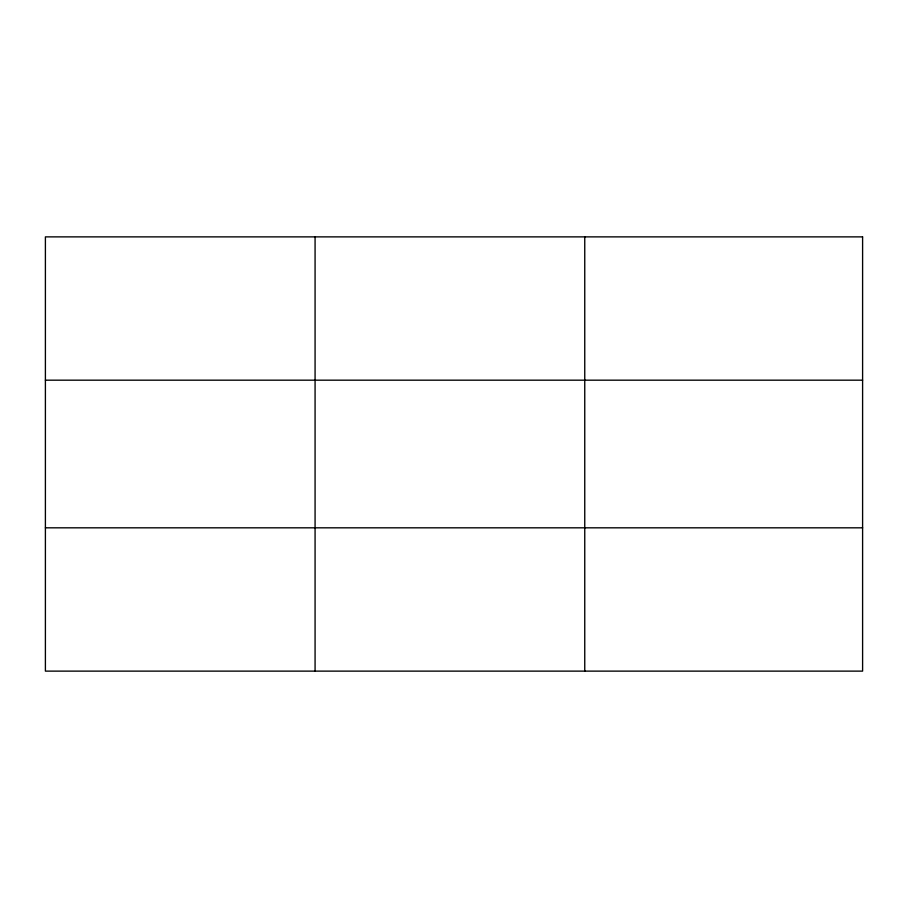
<?xml version="1.0" encoding="UTF-8"?>
<svg xmlns="http://www.w3.org/2000/svg" width="908" height="908" viewBox="0 0 908 908"><rect width="100%" height="100%" fill="white"/><g stroke="black" fill="none" stroke-linecap="round" stroke-linejoin="round"><path stroke-width="1.36" d="M315.076 671.125L315.076 236.874M584.752 671.125L584.752 236.874M45.4 380.18L862.6 380.18M45.4 527.82L862.6 527.82M862.6 236.874L862.6 671.125L45.4 671.125L45.4 236.874L862.6 236.874"/></g></svg>
